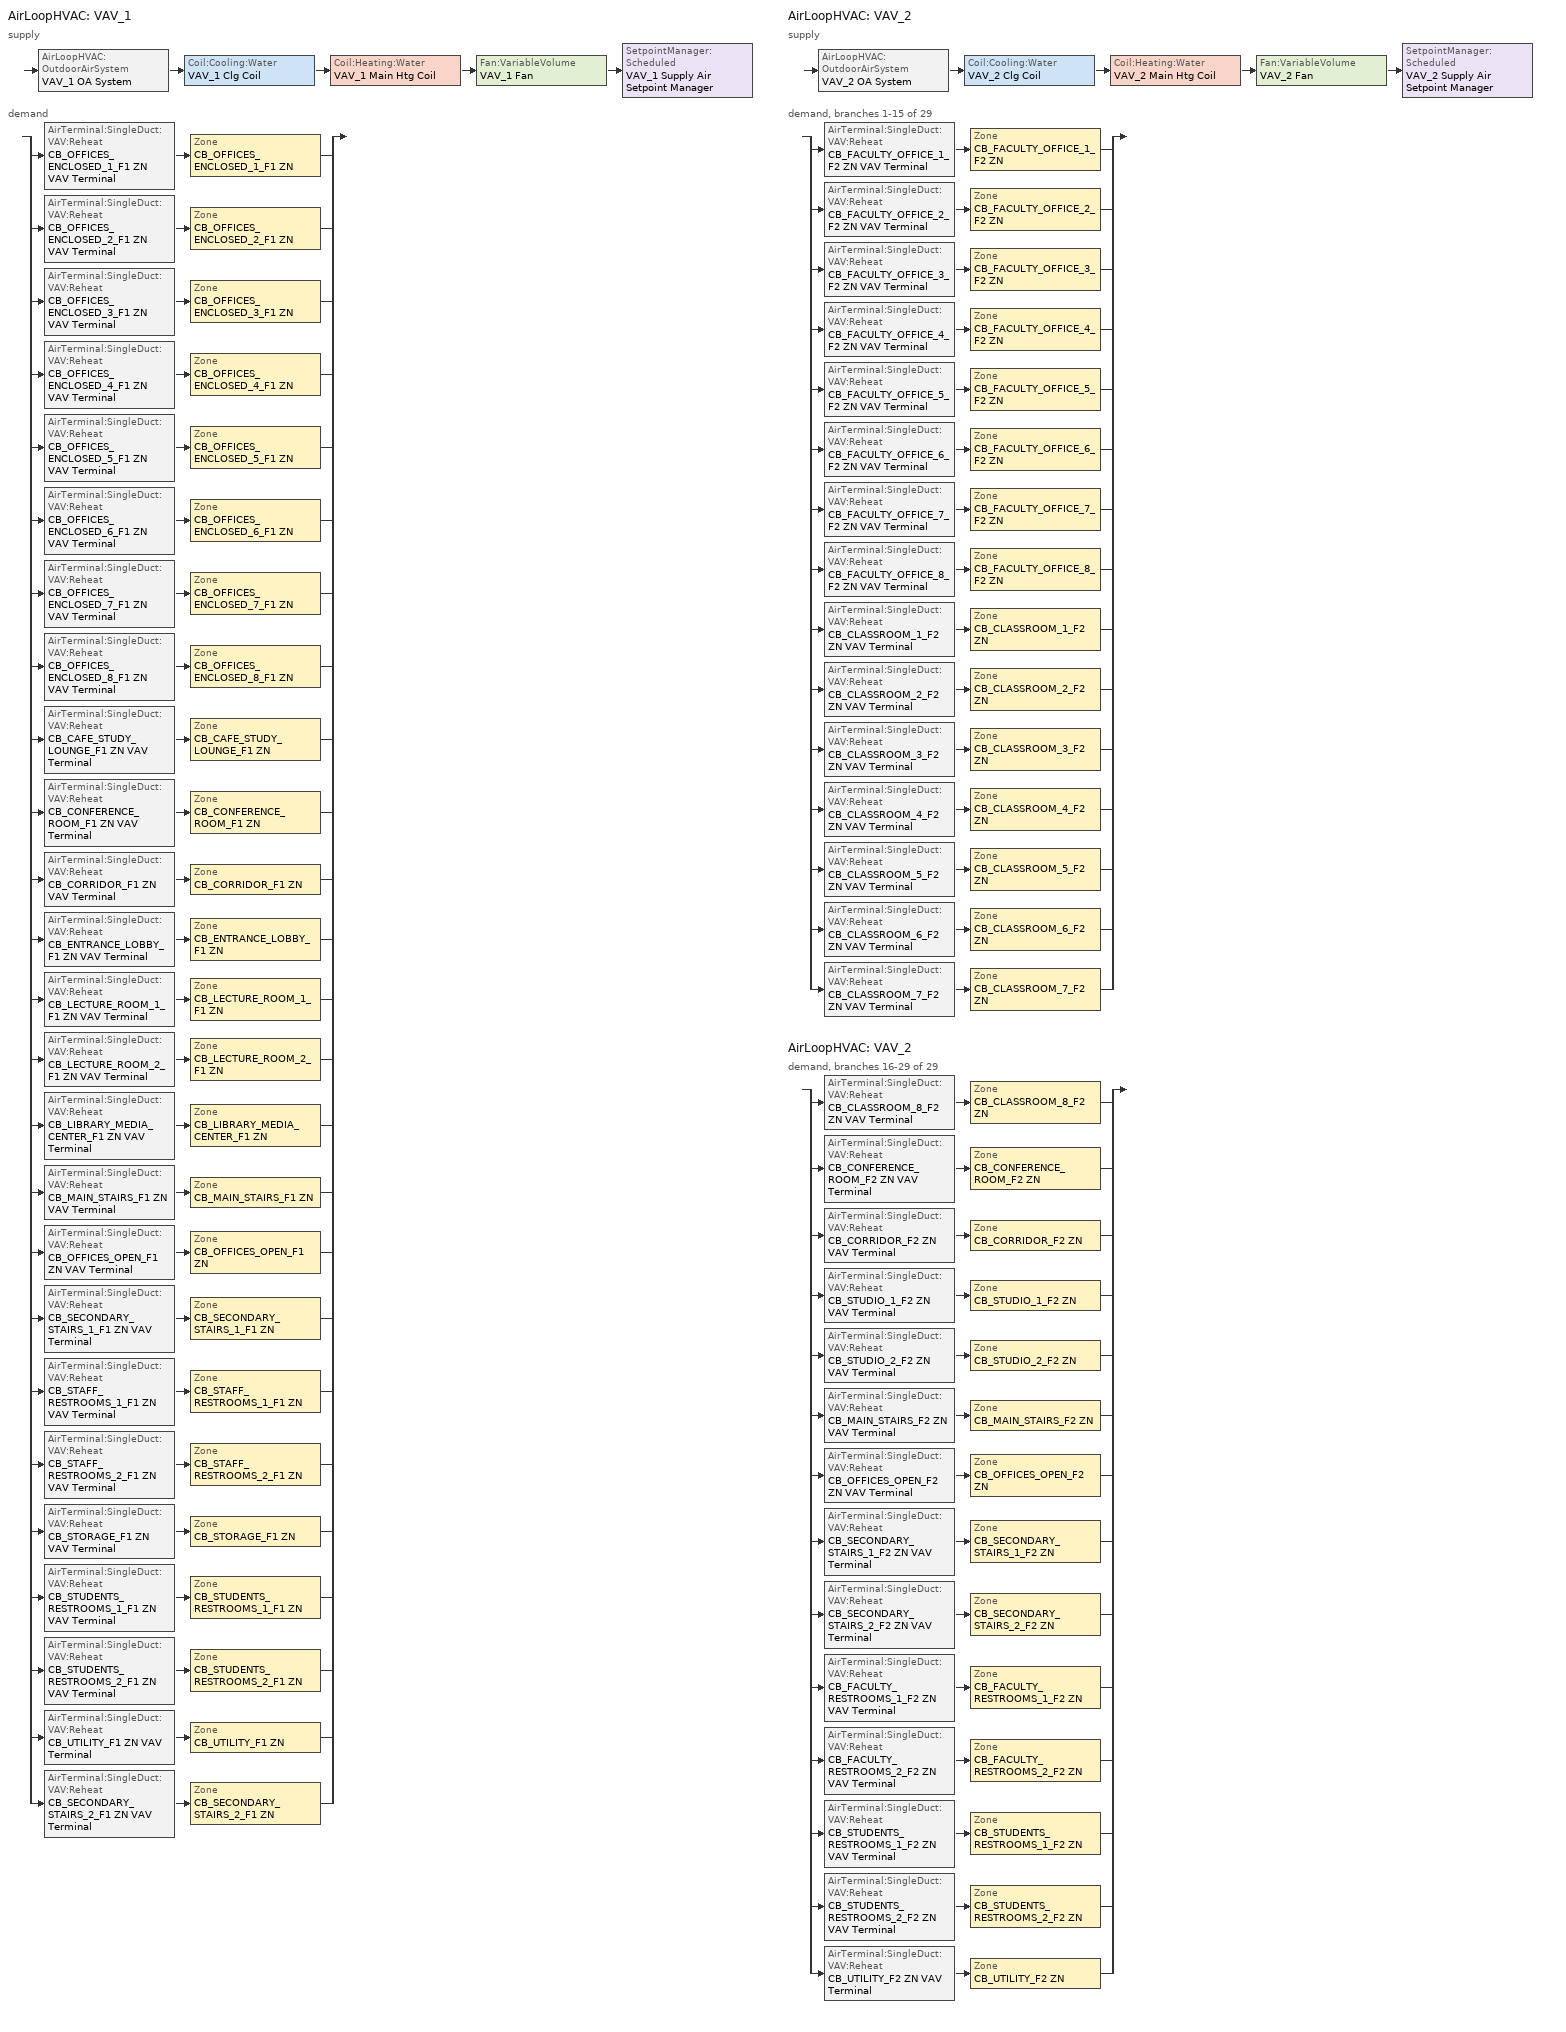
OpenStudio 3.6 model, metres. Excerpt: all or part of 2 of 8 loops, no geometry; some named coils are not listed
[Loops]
AirLoopHVAC 'VAV_1'
 supply: AirLoopHVAC:OutdoorAirSystem 'VAV_1 OA System' > Coil:Cooling:Water 'VAV_1 Clg Coil' > Coil:Heating:Water 'VAV_1 Main Htg Coil' > Fan:VariableVolume 'VAV_1 Fan' > SetpointManager:Scheduled 'VAV_1 Supply Air Setpoint Manager'
 demand: split
  | AirTerminal:SingleDuct:VAV:Reheat 'CB_OFFICES_ENCLOSED_1_F1 ZN VAV Terminal' > Zone 'CB_OFFICES_ENCLOSED_1_F1 ZN'
  | AirTerminal:SingleDuct:VAV:Reheat 'CB_OFFICES_ENCLOSED_2_F1 ZN VAV Terminal' > Zone 'CB_OFFICES_ENCLOSED_2_F1 ZN'
  | AirTerminal:SingleDuct:VAV:Reheat 'CB_OFFICES_ENCLOSED_3_F1 ZN VAV Terminal' > Zone 'CB_OFFICES_ENCLOSED_3_F1 ZN'
  | AirTerminal:SingleDuct:VAV:Reheat 'CB_OFFICES_ENCLOSED_4_F1 ZN VAV Terminal' > Zone 'CB_OFFICES_ENCLOSED_4_F1 ZN'
  | AirTerminal:SingleDuct:VAV:Reheat 'CB_OFFICES_ENCLOSED_5_F1 ZN VAV Terminal' > Zone 'CB_OFFICES_ENCLOSED_5_F1 ZN'
  | AirTerminal:SingleDuct:VAV:Reheat 'CB_OFFICES_ENCLOSED_6_F1 ZN VAV Terminal' > Zone 'CB_OFFICES_ENCLOSED_6_F1 ZN'
  | AirTerminal:SingleDuct:VAV:Reheat 'CB_OFFICES_ENCLOSED_7_F1 ZN VAV Terminal' > Zone 'CB_OFFICES_ENCLOSED_7_F1 ZN'
  | AirTerminal:SingleDuct:VAV:Reheat 'CB_OFFICES_ENCLOSED_8_F1 ZN VAV Terminal' > Zone 'CB_OFFICES_ENCLOSED_8_F1 ZN'
  | AirTerminal:SingleDuct:VAV:Reheat 'CB_CAFE_STUDY_LOUNGE_F1 ZN VAV Terminal' > Zone 'CB_CAFE_STUDY_LOUNGE_F1 ZN'
  | AirTerminal:SingleDuct:VAV:Reheat 'CB_CONFERENCE_ROOM_F1 ZN VAV Terminal' > Zone 'CB_CONFERENCE_ROOM_F1 ZN'
  | AirTerminal:SingleDuct:VAV:Reheat 'CB_CORRIDOR_F1 ZN VAV Terminal' > Zone 'CB_CORRIDOR_F1 ZN'
  | AirTerminal:SingleDuct:VAV:Reheat 'CB_ENTRANCE_LOBBY_F1 ZN VAV Terminal' > Zone 'CB_ENTRANCE_LOBBY_F1 ZN'
  | AirTerminal:SingleDuct:VAV:Reheat 'CB_LECTURE_ROOM_1_F1 ZN VAV Terminal' > Zone 'CB_LECTURE_ROOM_1_F1 ZN'
  | AirTerminal:SingleDuct:VAV:Reheat 'CB_LECTURE_ROOM_2_F1 ZN VAV Terminal' > Zone 'CB_LECTURE_ROOM_2_F1 ZN'
  | AirTerminal:SingleDuct:VAV:Reheat 'CB_LIBRARY_MEDIA_CENTER_F1 ZN VAV Terminal' > Zone 'CB_LIBRARY_MEDIA_CENTER_F1 ZN'
  | AirTerminal:SingleDuct:VAV:Reheat 'CB_MAIN_STAIRS_F1 ZN VAV Terminal' > Zone 'CB_MAIN_STAIRS_F1 ZN'
  | AirTerminal:SingleDuct:VAV:Reheat 'CB_OFFICES_OPEN_F1 ZN VAV Terminal' > Zone 'CB_OFFICES_OPEN_F1 ZN'
  | AirTerminal:SingleDuct:VAV:Reheat 'CB_SECONDARY_STAIRS_1_F1 ZN VAV Terminal' > Zone 'CB_SECONDARY_STAIRS_1_F1 ZN'
  | AirTerminal:SingleDuct:VAV:Reheat 'CB_STAFF_RESTROOMS_1_F1 ZN VAV Terminal' > Zone 'CB_STAFF_RESTROOMS_1_F1 ZN'
  | AirTerminal:SingleDuct:VAV:Reheat 'CB_STAFF_RESTROOMS_2_F1 ZN VAV Terminal' > Zone 'CB_STAFF_RESTROOMS_2_F1 ZN'
  | AirTerminal:SingleDuct:VAV:Reheat 'CB_STORAGE_F1 ZN VAV Terminal' > Zone 'CB_STORAGE_F1 ZN'
  | AirTerminal:SingleDuct:VAV:Reheat 'CB_STUDENTS_RESTROOMS_1_F1 ZN VAV Terminal' > Zone 'CB_STUDENTS_RESTROOMS_1_F1 ZN'
  | AirTerminal:SingleDuct:VAV:Reheat 'CB_STUDENTS_RESTROOMS_2_F1 ZN VAV Terminal' > Zone 'CB_STUDENTS_RESTROOMS_2_F1 ZN'
  | AirTerminal:SingleDuct:VAV:Reheat 'CB_UTILITY_F1 ZN VAV Terminal' > Zone 'CB_UTILITY_F1 ZN'
  | AirTerminal:SingleDuct:VAV:Reheat 'CB_SECONDARY_STAIRS_2_F1 ZN VAV Terminal' > Zone 'CB_SECONDARY_STAIRS_2_F1 ZN'
AirLoopHVAC 'VAV_2'
 supply: AirLoopHVAC:OutdoorAirSystem 'VAV_2 OA System' > Coil:Cooling:Water 'VAV_2 Clg Coil' > Coil:Heating:Water 'VAV_2 Main Htg Coil' > Fan:VariableVolume 'VAV_2 Fan' > SetpointManager:Scheduled 'VAV_2 Supply Air Setpoint Manager'
 demand, branches 1-15 of 29: split
  | AirTerminal:SingleDuct:VAV:Reheat 'CB_FACULTY_OFFICE_1_F2 ZN VAV Terminal' > Zone 'CB_FACULTY_OFFICE_1_F2 ZN'
  | AirTerminal:SingleDuct:VAV:Reheat 'CB_FACULTY_OFFICE_2_F2 ZN VAV Terminal' > Zone 'CB_FACULTY_OFFICE_2_F2 ZN'
  | AirTerminal:SingleDuct:VAV:Reheat 'CB_FACULTY_OFFICE_3_F2 ZN VAV Terminal' > Zone 'CB_FACULTY_OFFICE_3_F2 ZN'
  | AirTerminal:SingleDuct:VAV:Reheat 'CB_FACULTY_OFFICE_4_F2 ZN VAV Terminal' > Zone 'CB_FACULTY_OFFICE_4_F2 ZN'
  | AirTerminal:SingleDuct:VAV:Reheat 'CB_FACULTY_OFFICE_5_F2 ZN VAV Terminal' > Zone 'CB_FACULTY_OFFICE_5_F2 ZN'
  | AirTerminal:SingleDuct:VAV:Reheat 'CB_FACULTY_OFFICE_6_F2 ZN VAV Terminal' > Zone 'CB_FACULTY_OFFICE_6_F2 ZN'
  | AirTerminal:SingleDuct:VAV:Reheat 'CB_FACULTY_OFFICE_7_F2 ZN VAV Terminal' > Zone 'CB_FACULTY_OFFICE_7_F2 ZN'
  | AirTerminal:SingleDuct:VAV:Reheat 'CB_FACULTY_OFFICE_8_F2 ZN VAV Terminal' > Zone 'CB_FACULTY_OFFICE_8_F2 ZN'
  | AirTerminal:SingleDuct:VAV:Reheat 'CB_CLASSROOM_1_F2 ZN VAV Terminal' > Zone 'CB_CLASSROOM_1_F2 ZN'
  | AirTerminal:SingleDuct:VAV:Reheat 'CB_CLASSROOM_2_F2 ZN VAV Terminal' > Zone 'CB_CLASSROOM_2_F2 ZN'
  | AirTerminal:SingleDuct:VAV:Reheat 'CB_CLASSROOM_3_F2 ZN VAV Terminal' > Zone 'CB_CLASSROOM_3_F2 ZN'
  | AirTerminal:SingleDuct:VAV:Reheat 'CB_CLASSROOM_4_F2 ZN VAV Terminal' > Zone 'CB_CLASSROOM_4_F2 ZN'
  | AirTerminal:SingleDuct:VAV:Reheat 'CB_CLASSROOM_5_F2 ZN VAV Terminal' > Zone 'CB_CLASSROOM_5_F2 ZN'
  | AirTerminal:SingleDuct:VAV:Reheat 'CB_CLASSROOM_6_F2 ZN VAV Terminal' > Zone 'CB_CLASSROOM_6_F2 ZN'
  | AirTerminal:SingleDuct:VAV:Reheat 'CB_CLASSROOM_7_F2 ZN VAV Terminal' > Zone 'CB_CLASSROOM_7_F2 ZN'
AirLoopHVAC 'VAV_2'
 demand, branches 16-29 of 29: split
  | AirTerminal:SingleDuct:VAV:Reheat 'CB_CLASSROOM_8_F2 ZN VAV Terminal' > Zone 'CB_CLASSROOM_8_F2 ZN'
  | AirTerminal:SingleDuct:VAV:Reheat 'CB_CONFERENCE_ROOM_F2 ZN VAV Terminal' > Zone 'CB_CONFERENCE_ROOM_F2 ZN'
  | AirTerminal:SingleDuct:VAV:Reheat 'CB_CORRIDOR_F2 ZN VAV Terminal' > Zone 'CB_CORRIDOR_F2 ZN'
  | AirTerminal:SingleDuct:VAV:Reheat 'CB_STUDIO_1_F2 ZN VAV Terminal' > Zone 'CB_STUDIO_1_F2 ZN'
  | AirTerminal:SingleDuct:VAV:Reheat 'CB_STUDIO_2_F2 ZN VAV Terminal' > Zone 'CB_STUDIO_2_F2 ZN'
  | AirTerminal:SingleDuct:VAV:Reheat 'CB_MAIN_STAIRS_F2 ZN VAV Terminal' > Zone 'CB_MAIN_STAIRS_F2 ZN'
  | AirTerminal:SingleDuct:VAV:Reheat 'CB_OFFICES_OPEN_F2 ZN VAV Terminal' > Zone 'CB_OFFICES_OPEN_F2 ZN'
  | AirTerminal:SingleDuct:VAV:Reheat 'CB_SECONDARY_STAIRS_1_F2 ZN VAV Terminal' > Zone 'CB_SECONDARY_STAIRS_1_F2 ZN'
  | AirTerminal:SingleDuct:VAV:Reheat 'CB_SECONDARY_STAIRS_2_F2 ZN VAV Terminal' > Zone 'CB_SECONDARY_STAIRS_2_F2 ZN'
  | AirTerminal:SingleDuct:VAV:Reheat 'CB_FACULTY_RESTROOMS_1_F2 ZN VAV Terminal' > Zone 'CB_FACULTY_RESTROOMS_1_F2 ZN'
  | AirTerminal:SingleDuct:VAV:Reheat 'CB_FACULTY_RESTROOMS_2_F2 ZN VAV Terminal' > Zone 'CB_FACULTY_RESTROOMS_2_F2 ZN'
  | AirTerminal:SingleDuct:VAV:Reheat 'CB_STUDENTS_RESTROOMS_1_F2 ZN VAV Terminal' > Zone 'CB_STUDENTS_RESTROOMS_1_F2 ZN'
  | AirTerminal:SingleDuct:VAV:Reheat 'CB_STUDENTS_RESTROOMS_2_F2 ZN VAV Terminal' > Zone 'CB_STUDENTS_RESTROOMS_2_F2 ZN'
  | AirTerminal:SingleDuct:VAV:Reheat 'CB_UTILITY_F2 ZN VAV Terminal' > Zone 'CB_UTILITY_F2 ZN'
[Sizing:Zone] Zone Cooling Design Supply Air Temperature Input Method=SupplyAirTemperature; Zone Cooling Design Supply Air Temperature {C}=12.7778; Zone Cooling Design Supply Air Temperature Difference {deltaC}=11.11; Zone Heating Design Supply Air Temperature Input Method=SupplyAirTemperature; Zone Heating Design Supply Air Temperature {C}=40; Zone Heating Design Supply Air Temperature Difference {deltaC}=11.11; Zone Cooling Design Supply Air Humidity Ratio {kg-H2O/kg-air}=0.0085; Zone Heating Design Supply Air Humidity Ratio {kg-H2O/kg-air}=0.008; Cooling Design Air Flow Method=DesignDayWithLimit; Heating Design Air Flow Method=DesignDay; Account for Dedicated Outdoor Air System=No; Dedicated Outdoor Air System Control Strategy=NeutralSupplyAir; Dedicated Outdoor Air Low Setpoint Temperature for Design {C}=autosize; Dedicated Outdoor Air High Setpoint Temperature for Design {C}=autosize; Zone Load Sizing Method=Sensible Load Only No Latent Load; Zone Latent Cooling Design Supply Air Humidity Ratio Input Method=HumidityRatioDifference; Zone Cooling Design Supply Air Humidity Ratio Difference {kgWater/kgDryAir}=0.005; Zone Latent Heating Design Supply Air Humidity Ratio Input Method=HumidityRatioDifference; Zone Humidification Design Supply Air Humidity Ratio Difference {kgWater/kgDryAir}=0.005; Design Minimum Zone Ventilation Efficiency=0.6
CB_CAFE_STUDY_LOUNGE_F1 ZN; CB_CLASSROOM_1_F2 ZN; CB_CLASSROOM_2_F2 ZN; CB_CLASSROOM_3_F2 ZN; CB_CLASSROOM_4_F2 ZN; CB_CLASSROOM_5_F2 ZN; CB_CLASSROOM_6_F2 ZN; CB_CLASSROOM_7_F2 ZN; CB_CLASSROOM_8_F2 ZN; CB_CONFERENCE_ROOM_F1 ZN; CB_CONFERENCE_ROOM_F2 ZN; CB_CORRIDOR_F1 ZN; CB_CORRIDOR_F2 ZN; CB_ENTRANCE_LOBBY_F1 ZN; CB_FACULTY_OFFICE_1_F2 ZN; CB_FACULTY_OFFICE_2_F2 ZN; CB_FACULTY_OFFICE_3_F2 ZN; CB_FACULTY_OFFICE_4_F2 ZN; CB_FACULTY_OFFICE_5_F2 ZN; CB_FACULTY_OFFICE_6_F2 ZN; CB_FACULTY_OFFICE_7_F2 ZN; CB_FACULTY_OFFICE_8_F2 ZN; CB_FACULTY_RESTROOMS_1_F2 ZN; CB_FACULTY_RESTROOMS_2_F2 ZN; CB_LECTURE_ROOM_1_F1 ZN; CB_LECTURE_ROOM_2_F1 ZN; CB_LIBRARY_MEDIA_CENTER_F1 ZN; CB_MAIN_STAIRS_F1 ZN; CB_MAIN_STAIRS_F2 ZN; CB_OFFICES_ENCLOSED_1_F1 ZN; CB_OFFICES_ENCLOSED_2_F1 ZN; CB_OFFICES_ENCLOSED_3_F1 ZN; CB_OFFICES_ENCLOSED_4_F1 ZN; CB_OFFICES_ENCLOSED_5_F1 ZN; CB_OFFICES_ENCLOSED_6_F1 ZN; CB_OFFICES_ENCLOSED_7_F1 ZN; CB_OFFICES_ENCLOSED_8_F1 ZN; CB_OFFICES_OPEN_F1 ZN; CB_OFFICES_OPEN_F2 ZN; CB_SECONDARY_STAIRS_1_F1 ZN; CB_SECONDARY_STAIRS_1_F2 ZN; CB_SECONDARY_STAIRS_2_F1 ZN; CB_SECONDARY_STAIRS_2_F2 ZN; CB_STAFF_RESTROOMS_1_F1 ZN; CB_STAFF_RESTROOMS_2_F1 ZN; CB_STUDENTS_RESTROOMS_1_F1 ZN; CB_STUDENTS_RESTROOMS_1_F2 ZN; CB_STUDENTS_RESTROOMS_2_F1 ZN; CB_STUDENTS_RESTROOMS_2_F2 ZN; CB_STUDIO_1_F2 ZN; CB_STUDIO_2_F2 ZN; CB_UTILITY_F1 ZN; CB_UTILITY_F2 ZN
[Zone equipment]
CB_CAFE_STUDY_LOUNGE_F1 ZN: CB_CAFE_STUDY_LOUNGE_F1 ZN VAV Terminal
CB_CLASSROOM_1_F2 ZN: CB_CLASSROOM_1_F2 ZN VAV Terminal
CB_CLASSROOM_2_F2 ZN: CB_CLASSROOM_2_F2 ZN VAV Terminal
CB_CLASSROOM_3_F2 ZN: CB_CLASSROOM_3_F2 ZN VAV Terminal
CB_CLASSROOM_4_F2 ZN: CB_CLASSROOM_4_F2 ZN VAV Terminal
CB_CLASSROOM_5_F2 ZN: CB_CLASSROOM_5_F2 ZN VAV Terminal
CB_CLASSROOM_6_F2 ZN: CB_CLASSROOM_6_F2 ZN VAV Terminal
CB_CLASSROOM_7_F2 ZN: CB_CLASSROOM_7_F2 ZN VAV Terminal
CB_CLASSROOM_8_F2 ZN: CB_CLASSROOM_8_F2 ZN VAV Terminal
CB_CONFERENCE_ROOM_F1 ZN: CB_CONFERENCE_ROOM_F1 ZN VAV Terminal
CB_CONFERENCE_ROOM_F2 ZN: CB_CONFERENCE_ROOM_F2 ZN VAV Terminal
CB_CORRIDOR_F1 ZN: CB_CORRIDOR_F1 ZN VAV Terminal
CB_CORRIDOR_F2 ZN: CB_CORRIDOR_F2 ZN VAV Terminal
CB_ENTRANCE_LOBBY_F1 ZN: CB_ENTRANCE_LOBBY_F1 ZN VAV Terminal
CB_FACULTY_OFFICE_1_F2 ZN: CB_FACULTY_OFFICE_1_F2 ZN VAV Terminal
CB_FACULTY_OFFICE_2_F2 ZN: CB_FACULTY_OFFICE_2_F2 ZN VAV Terminal
CB_FACULTY_OFFICE_3_F2 ZN: CB_FACULTY_OFFICE_3_F2 ZN VAV Terminal
CB_FACULTY_OFFICE_4_F2 ZN: CB_FACULTY_OFFICE_4_F2 ZN VAV Terminal
CB_FACULTY_OFFICE_5_F2 ZN: CB_FACULTY_OFFICE_5_F2 ZN VAV Terminal
CB_FACULTY_OFFICE_6_F2 ZN: CB_FACULTY_OFFICE_6_F2 ZN VAV Terminal
CB_FACULTY_OFFICE_7_F2 ZN: CB_FACULTY_OFFICE_7_F2 ZN VAV Terminal
CB_FACULTY_OFFICE_8_F2 ZN: CB_FACULTY_OFFICE_8_F2 ZN VAV Terminal
CB_FACULTY_RESTROOMS_1_F2 ZN: CB_FACULTY_RESTROOMS_1_F2 ZN VAV Terminal
CB_FACULTY_RESTROOMS_2_F2 ZN: CB_FACULTY_RESTROOMS_2_F2 ZN VAV Terminal
CB_LECTURE_ROOM_1_F1 ZN: CB_LECTURE_ROOM_1_F1 ZN VAV Terminal
CB_LECTURE_ROOM_2_F1 ZN: CB_LECTURE_ROOM_2_F1 ZN VAV Terminal
CB_LIBRARY_MEDIA_CENTER_F1 ZN: CB_LIBRARY_MEDIA_CENTER_F1 ZN VAV Terminal
CB_MAIN_STAIRS_F1 ZN: CB_MAIN_STAIRS_F1 ZN VAV Terminal
CB_MAIN_STAIRS_F2 ZN: CB_MAIN_STAIRS_F2 ZN VAV Terminal
CB_OFFICES_ENCLOSED_1_F1 ZN: CB_OFFICES_ENCLOSED_1_F1 ZN VAV Terminal
CB_OFFICES_ENCLOSED_2_F1 ZN: CB_OFFICES_ENCLOSED_2_F1 ZN VAV Terminal
CB_OFFICES_ENCLOSED_3_F1 ZN: CB_OFFICES_ENCLOSED_3_F1 ZN VAV Terminal
CB_OFFICES_ENCLOSED_4_F1 ZN: CB_OFFICES_ENCLOSED_4_F1 ZN VAV Terminal
CB_OFFICES_ENCLOSED_5_F1 ZN: CB_OFFICES_ENCLOSED_5_F1 ZN VAV Terminal
CB_OFFICES_ENCLOSED_6_F1 ZN: CB_OFFICES_ENCLOSED_6_F1 ZN VAV Terminal
CB_OFFICES_ENCLOSED_7_F1 ZN: CB_OFFICES_ENCLOSED_7_F1 ZN VAV Terminal
CB_OFFICES_ENCLOSED_8_F1 ZN: CB_OFFICES_ENCLOSED_8_F1 ZN VAV Terminal
CB_OFFICES_OPEN_F1 ZN: CB_OFFICES_OPEN_F1 ZN VAV Terminal
CB_OFFICES_OPEN_F2 ZN: CB_OFFICES_OPEN_F2 ZN VAV Terminal
CB_SECONDARY_STAIRS_1_F1 ZN: CB_SECONDARY_STAIRS_1_F1 ZN VAV Terminal
CB_SECONDARY_STAIRS_1_F2 ZN: CB_SECONDARY_STAIRS_1_F2 ZN VAV Terminal
CB_SECONDARY_STAIRS_2_F1 ZN: CB_SECONDARY_STAIRS_2_F1 ZN VAV Terminal
CB_SECONDARY_STAIRS_2_F2 ZN: CB_SECONDARY_STAIRS_2_F2 ZN VAV Terminal
CB_STAFF_RESTROOMS_1_F1 ZN: CB_STAFF_RESTROOMS_1_F1 ZN VAV Terminal
CB_STAFF_RESTROOMS_2_F1 ZN: CB_STAFF_RESTROOMS_2_F1 ZN VAV Terminal
CB_STORAGE_F1 ZN: CB_STORAGE_F1 ZN VAV Terminal
CB_STUDENTS_RESTROOMS_1_F1 ZN: CB_STUDENTS_RESTROOMS_1_F1 ZN VAV Terminal
CB_STUDENTS_RESTROOMS_1_F2 ZN: CB_STUDENTS_RESTROOMS_1_F2 ZN VAV Terminal
CB_STUDENTS_RESTROOMS_2_F1 ZN: CB_STUDENTS_RESTROOMS_2_F1 ZN VAV Terminal
CB_STUDENTS_RESTROOMS_2_F2 ZN: CB_STUDENTS_RESTROOMS_2_F2 ZN VAV Terminal
CB_STUDIO_1_F2 ZN: CB_STUDIO_1_F2 ZN VAV Terminal
CB_STUDIO_2_F2 ZN: CB_STUDIO_2_F2 ZN VAV Terminal
CB_UTILITY_F1 ZN: CB_UTILITY_F1 ZN VAV Terminal
CB_UTILITY_F2 ZN: CB_UTILITY_F2 ZN VAV Terminal
[SetpointManager:Scheduled] Control Variable=Temperature; Schedule=Supply Air Temp - 55.0F
Name | Setpoint Node or NodeList
VAV_1 Supply Air Setpoint Manager | VAV_1 Supply Outlet Node
VAV_2 Supply Air Setpoint Manager | VAV_2 Supply Outlet Node
[AirLoopHVAC] Availability Schedule=College HVACOperationSchd; Design Supply Air Flow Rate {m3/s}=autosize; Design Return Air Flow Fraction of Supply Air Flow=1
VAV_1; VAV_2
[Sizing:System] Type of Load to Size On=Sensible; Central Heating Maximum System Air Flow Ratio=0.3; Preheat Design Temperature {C}=7.22222; Preheat Design Humidity Ratio {kg-H2O/kg-Air}=0.008; Precool Design Temperature {C}=12.7778; Precool Design Humidity Ratio {kg-H2O/kg-Air}=0.008; Central Cooling Design Supply Air Temperature {C}=12.7778; Central Heating Design Supply Air Temperature {C}=12.7778; Sizing Option=Coincident; 100% Outdoor Air in Cooling=No; 100% Outdoor Air in Heating=No; Central Cooling Design Supply Air Humidity Ratio {kg-H2O/kg-Air}=0.0085; Central Heating Design Supply Air Humidity Ratio {kg-H2O/kg-Air}=0.008; Cooling Design Air Flow Method=DesignDay; Heating Design Air Flow Method=DesignDay; System Outdoor Air Method=ZoneSum; Zone Maximum Outdoor Air Fraction=1; Cooling Supply Air Flow Rate Per Floor Area {m3/s-m2}=0.00996765; Cooling Fraction of Autosized Cooling Supply Air Flow Rate=1; Cooling Supply Air Flow Rate Per Unit Cooling Capacity {m3/s-W}=3.94755e-05; Heating Supply Air Flow Rate Per Floor Area {m3/s-m2}=0.00996765; Heating Fraction of Autosized Heating Supply Air Flow Rate=1; Heating Fraction of Autosized Cooling Supply Air Flow Rate=1; Heating Supply Air Flow Rate Per Unit Heating Capacity {m3/s-W}=3.15882e-05; Cooling Design Capacity Method=CoolingDesignCapacity; Cooling Design Capacity {W}=autosize; Cooling Design Capacity Per Floor Area {W/m2}=234.7; Fraction of Autosized Cooling Design Capacity=1; Heating Design Capacity Method=HeatingDesignCapacity; Heating Design Capacity {W}=autosize; Heating Design Capacity Per Floor Area {W/m2}=157; Fraction of Autosized Heating Design Capacity=1; Central Cooling Capacity Control Method=OnOff; Occupant Diversity=autosize
Name | Design Outdoor Air Flow Rate {m3/s}
VAV_1 | 0.273641
VAV_2 | 0.144375
[Fan:VariableVolume] Availability Schedule=Always On Discrete; Pressure Rise {Pa}=1389.92; Maximum Flow Rate {m3/s}=Autosize; Fan Power Minimum Flow Rate Input Method=Fraction; Fan Power Minimum Flow Fraction=0.25; Fan Power Minimum Air Flow Rate {m3/s}=0; Motor In Airstream Fraction=1; Fan Power Coefficient 1=0.04076; Fan Power Coefficient 2=0.0881; Fan Power Coefficient 3=-0.0729; Fan Power Coefficient 4=0.9437; Fan Power Coefficient 5=0
Name | Fan Total Efficiency | Motor Efficiency
VAV_1 Fan | 0.6045 | 0.93
VAV_2 Fan | 0.6006 | 0.924
[Controller:OutdoorAir] Minimum Outdoor Air Flow Rate {m3/s}=0; Maximum Outdoor Air Flow Rate {m3/s}=Autosize; Economizer Control Type=DifferentialEnthalpy; Economizer Control Action Type=ModulateFlow; Lockout Type=LockoutWithHeating; Minimum Limit Type=FixedMinimum; Minimum Outdoor Air Schedule=College MinOA_MotorizedDamper_Sched; High Humidity Control=No; Heat Recovery Bypass Control Type=BypassWhenWithinEconomizerLimits
Name | Maximum Fraction of Outdoor Air Schedule | Controller Mechanical Ventilation
VAV_1 OA Controller | VAV_1_MAX_OA_FRAC | VAV_1 Vent Controller
VAV_2 OA Controller | VAV_2_MAX_OA_FRAC | VAV_2 Vent Controller
[Controller:MechanicalVentilation] Availability Schedule=Always On Discrete; System Outdoor Air Method=Standard62.1VentilationRateProcedureWithLimit
VAV_1 Vent Controller; VAV_2 Vent Controller
[AirLoopHVAC:OutdoorAirSystem]
Name | Controller
VAV_1 OA System | VAV_1 OA Controller
VAV_2 OA System | VAV_2 OA Controller
[AirTerminal:SingleDuct:VAV:Reheat] Availability Schedule=Always On Discrete; Maximum Air Flow Rate {m3/s}=AutoSize; Fixed Minimum Air Flow Rate {m3/s}=0; Maximum Hot Water or Steam Flow Rate {m3/s}=AutoSize; Minimum Hot Water or Steam Flow Rate {m3/s}=0; Convergence Tolerance=0.001; Damper Heating Action=ReverseWithLimits; Maximum Flow per Zone Floor Area During Reheat {m3/s-m2}=AutoSize; Maximum Flow Fraction During Reheat=0.5; Maximum Reheat Air Temperature {C}=40; Control For Outdoor Air=No
Name | Zone Minimum Air Flow Input Method | Constant Minimum Air Flow Fraction | Minimum Air Flow Fraction Schedule | Reheat Coil
CB_OFFICES_ENCLOSED_1_F1 ZN VAV Terminal | Scheduled | 0 | CB_OFFICES_ENCLOSED_1_F1 ZN VAV Terminal - MDP - adjusted | CB_OFFICES_ENCLOSED_1_F1 ZN Reheat Coil
CB_OFFICES_ENCLOSED_2_F1 ZN VAV Terminal | Scheduled | 0 | CB_OFFICES_ENCLOSED_2_F1 ZN VAV Terminal - MDP - adjusted | CB_OFFICES_ENCLOSED_2_F1 ZN Reheat Coil
CB_OFFICES_ENCLOSED_3_F1 ZN VAV Terminal | Scheduled | 0 | CB_OFFICES_ENCLOSED_3_F1 ZN VAV Terminal - MDP - adjusted | CB_OFFICES_ENCLOSED_3_F1 ZN Reheat Coil
CB_OFFICES_ENCLOSED_4_F1 ZN VAV Terminal | Scheduled | 0 | CB_OFFICES_ENCLOSED_4_F1 ZN VAV Terminal - MDP - adjusted | CB_OFFICES_ENCLOSED_4_F1 ZN Reheat Coil
CB_OFFICES_ENCLOSED_5_F1 ZN VAV Terminal | Scheduled | 0 | CB_OFFICES_ENCLOSED_5_F1 ZN VAV Terminal - MDP - adjusted | CB_OFFICES_ENCLOSED_5_F1 ZN Reheat Coil
CB_OFFICES_ENCLOSED_6_F1 ZN VAV Terminal | Scheduled | 0 | CB_OFFICES_ENCLOSED_6_F1 ZN VAV Terminal - MDP - adjusted | CB_OFFICES_ENCLOSED_6_F1 ZN Reheat Coil
CB_OFFICES_ENCLOSED_7_F1 ZN VAV Terminal | Scheduled | 0 | CB_OFFICES_ENCLOSED_7_F1 ZN VAV Terminal - MDP - adjusted | CB_OFFICES_ENCLOSED_7_F1 ZN Reheat Coil
CB_OFFICES_ENCLOSED_8_F1 ZN VAV Terminal | Scheduled | 0 | CB_OFFICES_ENCLOSED_8_F1 ZN VAV Terminal - MDP - adjusted | CB_OFFICES_ENCLOSED_8_F1 ZN Reheat Coil
CB_CAFE_STUDY_LOUNGE_F1 ZN VAV Terminal | Constant | 0.01 |  | CB_CAFE_STUDY_LOUNGE_F1 ZN Reheat Coil
CB_CONFERENCE_ROOM_F1 ZN VAV Terminal | Scheduled | 0 | CB_CONFERENCE_ROOM_F1 ZN VAV Terminal - MDP - adjusted | CB_CONFERENCE_ROOM_F1 ZN Reheat Coil
CB_CORRIDOR_F1 ZN VAV Terminal | Constant | 0.051 |  | CB_CORRIDOR_F1 ZN Reheat Coil
CB_ENTRANCE_LOBBY_F1 ZN VAV Terminal | Constant | 0.01 |  | CB_ENTRANCE_LOBBY_F1 ZN Reheat Coil
CB_LECTURE_ROOM_1_F1 ZN VAV Terminal | Constant | 0.01 |  | CB_LECTURE_ROOM_1_F1 ZN Reheat Coil
CB_LECTURE_ROOM_2_F1 ZN VAV Terminal | Constant | 0.01 |  | CB_LECTURE_ROOM_2_F1 ZN Reheat Coil
CB_LIBRARY_MEDIA_CENTER_F1 ZN VAV Terminal | Constant | 0.137 |  | CB_LIBRARY_MEDIA_CENTER_F1 ZN Reheat Coil
CB_MAIN_STAIRS_F1 ZN VAV Terminal | Constant | 0.071 |  | CB_MAIN_STAIRS_F1 ZN Reheat Coil
CB_OFFICES_OPEN_F1 ZN VAV Terminal | Scheduled | 0 | CB_OFFICES_OPEN_F1 ZN VAV Terminal - MDP - adjusted | CB_OFFICES_OPEN_F1 ZN Reheat Coil
CB_SECONDARY_STAIRS_1_F1 ZN VAV Terminal | Constant | 0.035 |  | CB_SECONDARY_STAIRS_1_F1 ZN Reheat Coil
CB_STAFF_RESTROOMS_1_F1 ZN VAV Terminal | Constant | 0.01 |  | CB_STAFF_RESTROOMS_1_F1 ZN Reheat Coil
CB_STAFF_RESTROOMS_2_F1 ZN VAV Terminal | Constant | 0.01 |  | CB_STAFF_RESTROOMS_2_F1 ZN Reheat Coil
CB_STORAGE_F1 ZN VAV Terminal | Constant | 0.01 |  | CB_STORAGE_F1 ZN Reheat Coil
CB_STUDENTS_RESTROOMS_1_F1 ZN VAV Terminal | Constant | 0.01 |  | CB_STUDENTS_RESTROOMS_1_F1 ZN Reheat Coil
CB_STUDENTS_RESTROOMS_2_F1 ZN VAV Terminal | Constant | 0.01 |  | CB_STUDENTS_RESTROOMS_2_F1 ZN Reheat Coil
CB_UTILITY_F1 ZN VAV Terminal | Constant | 0.012 |  | CB_UTILITY_F1 ZN Reheat Coil
CB_SECONDARY_STAIRS_2_F1 ZN VAV Terminal | Constant | 0.046 |  | CB_SECONDARY_STAIRS_2_F1 ZN Reheat Coil
CB_FACULTY_OFFICE_1_F2 ZN VAV Terminal | Scheduled | 0 | CB_FACULTY_OFFICE_1_F2 ZN VAV Terminal - MDP - adjusted | CB_FACULTY_OFFICE_1_F2 ZN Reheat Coil
CB_FACULTY_OFFICE_2_F2 ZN VAV Terminal | Scheduled | 0 | CB_FACULTY_OFFICE_2_F2 ZN VAV Terminal - MDP - adjusted | CB_FACULTY_OFFICE_2_F2 ZN Reheat Coil
CB_FACULTY_OFFICE_3_F2 ZN VAV Terminal | Scheduled | 0 | CB_FACULTY_OFFICE_3_F2 ZN VAV Terminal - MDP - adjusted | CB_FACULTY_OFFICE_3_F2 ZN Reheat Coil
CB_FACULTY_OFFICE_4_F2 ZN VAV Terminal | Scheduled | 0 | CB_FACULTY_OFFICE_4_F2 ZN VAV Terminal - MDP - adjusted | CB_FACULTY_OFFICE_4_F2 ZN Reheat Coil
CB_FACULTY_OFFICE_5_F2 ZN VAV Terminal | Scheduled | 0 | CB_FACULTY_OFFICE_5_F2 ZN VAV Terminal - MDP - adjusted | CB_FACULTY_OFFICE_5_F2 ZN Reheat Coil
CB_FACULTY_OFFICE_6_F2 ZN VAV Terminal | Scheduled | 0 | CB_FACULTY_OFFICE_6_F2 ZN VAV Terminal - MDP - adjusted | CB_FACULTY_OFFICE_6_F2 ZN Reheat Coil
CB_FACULTY_OFFICE_7_F2 ZN VAV Terminal | Scheduled | 0 | CB_FACULTY_OFFICE_7_F2 ZN VAV Terminal - MDP - adjusted | CB_FACULTY_OFFICE_7_F2 ZN Reheat Coil
CB_FACULTY_OFFICE_8_F2 ZN VAV Terminal | Scheduled | 0 | CB_FACULTY_OFFICE_8_F2 ZN VAV Terminal - MDP - adjusted | CB_FACULTY_OFFICE_8_F2 ZN Reheat Coil
CB_CLASSROOM_1_F2 ZN VAV Terminal | Constant | 0.01 |  | CB_CLASSROOM_1_F2 ZN Reheat Coil
CB_CLASSROOM_2_F2 ZN VAV Terminal | Constant | 0.01 |  | CB_CLASSROOM_2_F2 ZN Reheat Coil
CB_CLASSROOM_3_F2 ZN VAV Terminal | Constant | 0.01 |  | CB_CLASSROOM_3_F2 ZN Reheat Coil
CB_CLASSROOM_4_F2 ZN VAV Terminal | Constant | 0.01 |  | CB_CLASSROOM_4_F2 ZN Reheat Coil
CB_CLASSROOM_5_F2 ZN VAV Terminal | Constant | 0.01 |  | CB_CLASSROOM_5_F2 ZN Reheat Coil
CB_CLASSROOM_6_F2 ZN VAV Terminal | Constant | 0.01 |  | CB_CLASSROOM_6_F2 ZN Reheat Coil
CB_CLASSROOM_7_F2 ZN VAV Terminal | Constant | 0.01 |  | CB_CLASSROOM_7_F2 ZN Reheat Coil
CB_CLASSROOM_8_F2 ZN VAV Terminal | Constant | 0.01 |  | CB_CLASSROOM_8_F2 ZN Reheat Coil
CB_CONFERENCE_ROOM_F2 ZN VAV Terminal | Scheduled | 0 | CB_CONFERENCE_ROOM_F2 ZN VAV Terminal - MDP - adjusted | CB_CONFERENCE_ROOM_F2 ZN Reheat Coil
CB_CORRIDOR_F2 ZN VAV Terminal | Constant | 0.095 |  | CB_CORRIDOR_F2 ZN Reheat Coil
CB_STUDIO_1_F2 ZN VAV Terminal | Constant | 0.01 |  | CB_STUDIO_1_F2 ZN Reheat Coil
CB_STUDIO_2_F2 ZN VAV Terminal | Constant | 0.01 |  | CB_STUDIO_2_F2 ZN Reheat Coil
CB_MAIN_STAIRS_F2 ZN VAV Terminal | Constant | 0.073 |  | CB_MAIN_STAIRS_F2 ZN Reheat Coil
CB_OFFICES_OPEN_F2 ZN VAV Terminal | Scheduled | 0 | CB_OFFICES_OPEN_F2 ZN VAV Terminal - MDP - adjusted | CB_OFFICES_OPEN_F2 ZN Reheat Coil
CB_SECONDARY_STAIRS_1_F2 ZN VAV Terminal | Constant | 0.037 |  | CB_SECONDARY_STAIRS_1_F2 ZN Reheat Coil
CB_SECONDARY_STAIRS_2_F2 ZN VAV Terminal | Constant | 0.042 |  | CB_SECONDARY_STAIRS_2_F2 ZN Reheat Coil
CB_FACULTY_RESTROOMS_1_F2 ZN VAV Terminal | Constant | 0.01 |  | CB_FACULTY_RESTROOMS_1_F2 ZN Reheat Coil
CB_FACULTY_RESTROOMS_2_F2 ZN VAV Terminal | Constant | 0.01 |  | CB_FACULTY_RESTROOMS_2_F2 ZN Reheat Coil
CB_STUDENTS_RESTROOMS_1_F2 ZN VAV Terminal | Constant | 0.01 |  | CB_STUDENTS_RESTROOMS_1_F2 ZN Reheat Coil
CB_STUDENTS_RESTROOMS_2_F2 ZN VAV Terminal | Constant | 0.01 |  | CB_STUDENTS_RESTROOMS_2_F2 ZN Reheat Coil
CB_UTILITY_F2 ZN VAV Terminal | Constant | 0.048 |  | CB_UTILITY_F2 ZN Reheat Coil
[EnergyManagementSystem:Program]
VAV3OptimumStartProg2: IF DaylightSavings==0 && DayOfWeek>1 && Hour==5 && OAT_2<23.9 && OAT_2>1.7; SET VAV3ClgSch2 = 29.4; SET VAV3HtgSch2 = 15.6; ELSEIF DaylightSavings==0 && DayOfWeek==1 && Hour==7 && OAT_2<23.9 && OAT_2>1.7; SET VAV3ClgSch2 = 29.4; SET VAV3HtgSch2 = 15.6; ELSEIF DaylightSavings==1 && DayOfWeek>1 && Hour==4 && OAT_2<23.9 && OAT_2>1.7; SET VAV3ClgSch2 = 29.4; SET VAV3HtgSch2 = 15.6; ELSEIF DaylightSavings==1 && DayOfWeek==1 && Hour==6 && OAT_2<23.9 && OAT_2>1.7; SET VAV3ClgSch2 = 29.4; SET VAV3HtgSch2 = 15.6; ELSE; SET VAV3ClgSch2 = NULL; SET VAV3HtgSch2 = NULL; ENDIF
VAV4OptimumStartProg0: IF DaylightSavings==0 && DayOfWeek>1 && Hour==5 && OAT_3<23.9 && OAT_3>1.7; SET VAV4ClgSch0 = 29.4; SET VAV4HtgSch0 = 15.6; ELSEIF DaylightSavings==0 && DayOfWeek==1 && Hour==7 && OAT_3<23.9 && OAT_3>1.7; SET VAV4ClgSch0 = 29.4; SET VAV4HtgSch0 = 15.6; ELSEIF DaylightSavings==1 && DayOfWeek>1 && Hour==4 && OAT_3<23.9 && OAT_3>1.7; SET VAV4ClgSch0 = 29.4; SET VAV4HtgSch0 = 15.6; ELSEIF DaylightSavings==1 && DayOfWeek==1 && Hour==6 && OAT_3<23.9 && OAT_3>1.7; SET VAV4ClgSch0 = 29.4; SET VAV4HtgSch0 = 15.6; ELSE; SET VAV4ClgSch0 = NULL; SET VAV4HtgSch0 = NULL; ENDIF
VAV4OptimumStartProg1: IF DaylightSavings==0 && DayOfWeek>1 && Hour==5 && OAT_3<23.9 && OAT_3>1.7; SET VAV4ClgSch1 = 29.4; SET VAV4HtgSch1 = 15.6; ELSEIF DaylightSavings==0 && DayOfWeek==1 && Hour==7 && OAT_3<23.9 && OAT_3>1.7; SET VAV4ClgSch1 = 29.4; SET VAV4HtgSch1 = 15.6; ELSEIF DaylightSavings==1 && DayOfWeek>1 && Hour==4 && OAT_3<23.9 && OAT_3>1.7; SET VAV4ClgSch1 = 29.4; SET VAV4HtgSch1 = 15.6; ELSEIF DaylightSavings==1 && DayOfWeek==1 && Hour==6 && OAT_3<23.9 && OAT_3>1.7; SET VAV4ClgSch1 = 29.4; SET VAV4HtgSch1 = 15.6; ELSE; SET VAV4ClgSch1 = NULL; SET VAV4HtgSch1 = NULL; ENDIF
VAV4OptimumStartProg2: IF DaylightSavings==0 && DayOfWeek>1 && Hour==5 && OAT_3<23.9 && OAT_3>1.7; SET VAV4ClgSch2 = 29.4; SET VAV4HtgSch2 = 15.6; ELSEIF DaylightSavings==0 && DayOfWeek==1 && Hour==7 && OAT_3<23.9 && OAT_3>1.7; SET VAV4ClgSch2 = 29.4; SET VAV4HtgSch2 = 15.6; ELSEIF DaylightSavings==1 && DayOfWeek>1 && Hour==4 && OAT_3<23.9 && OAT_3>1.7; SET VAV4ClgSch2 = 29.4; SET VAV4HtgSch2 = 15.6; ELSEIF DaylightSavings==1 && DayOfWeek==1 && Hour==6 && OAT_3<23.9 && OAT_3>1.7; SET VAV4ClgSch2 = 29.4; SET VAV4HtgSch2 = 15.6; ELSE; SET VAV4ClgSch2 = NULL; SET VAV4HtgSch2 = NULL; ENDIF
[EnergyManagementSystem:ProgramCallingManager]
VAV1OptimumStartCallingManager0: BeginTimestepBeforePredictor; VAV1OptimumStartProg0
VAV1OptimumStartCallingManager1: BeginTimestepBeforePredictor; VAV1OptimumStartProg1
VAV1OptimumStartCallingManager2: BeginTimestepBeforePredictor; VAV1OptimumStartProg2
VAV2OptimumStartCallingManager0: BeginTimestepBeforePredictor; VAV2OptimumStartProg0
VAV2OptimumStartCallingManager1: BeginTimestepBeforePredictor; VAV2OptimumStartProg1
VAV2OptimumStartCallingManager2: BeginTimestepBeforePredictor; VAV2OptimumStartProg2
VAV3OptimumStartCallingManager0: BeginTimestepBeforePredictor; VAV3OptimumStartProg0
VAV3OptimumStartCallingManager1: BeginTimestepBeforePredictor; VAV3OptimumStartProg1
VAV3OptimumStartCallingManager2: BeginTimestepBeforePredictor; VAV3OptimumStartProg2
VAV4OptimumStartCallingManager0: BeginTimestepBeforePredictor; VAV4OptimumStartProg0
VAV4OptimumStartCallingManager1: BeginTimestepBeforePredictor; VAV4OptimumStartProg1
VAV4OptimumStartCallingManager2: BeginTimestepBeforePredictor; VAV4OptimumStartProg2
[Schedule:Constant] Value=1
Always On Discrete; VAV_1_MAX_OA_FRAC; VAV_2_MAX_OA_FRAC
[Schedule:Ruleset]
College HVACOperationSchd: Default Day Schedule=College HVACOperationSchd Default; Summer Design Day Schedule=College HVACOperationSchd Summer Design Day; Winter Design Day Schedule=College HVACOperationSchd Winter Design Day
College MinOA_MotorizedDamper_Sched: Default Day Schedule=College MinOA_MotorizedDamper_Sched Default; Summer Design Day Schedule=College MinOA_MotorizedDamper_Sched Summer Design Day; Winter Design Day Schedule=College MinOA_MotorizedDamper_Sched Winter Design Day
Supply Air Temp - 55.0F: Default Day Schedule=Supply Air Temp - 55.0F Default
CB_CONFERENCE_ROOM_F1 ZN VAV Terminal - MDP - adjusted: Default Day Schedule=CB_CONFERENCE_ROOM_F1 ZN VAV Terminal - MDP Default 1
CB_OFFICES_ENCLOSED_1_F1 ZN VAV Terminal - MDP - adjusted: Default Day Schedule=CB_OFFICES_ENCLOSED_1_F1 ZN VAV Terminal - MDP Default 1
CB_OFFICES_ENCLOSED_2_F1 ZN VAV Terminal - MDP - adjusted: Default Day Schedule=CB_OFFICES_ENCLOSED_2_F1 ZN VAV Terminal - MDP Default 1
CB_OFFICES_ENCLOSED_3_F1 ZN VAV Terminal - MDP - adjusted: Default Day Schedule=CB_OFFICES_ENCLOSED_3_F1 ZN VAV Terminal - MDP Default 1
CB_OFFICES_ENCLOSED_4_F1 ZN VAV Terminal - MDP - adjusted: Default Day Schedule=CB_OFFICES_ENCLOSED_4_F1 ZN VAV Terminal - MDP Default 1
CB_OFFICES_ENCLOSED_5_F1 ZN VAV Terminal - MDP - adjusted: Default Day Schedule=CB_OFFICES_ENCLOSED_5_F1 ZN VAV Terminal - MDP Default 1
CB_OFFICES_ENCLOSED_6_F1 ZN VAV Terminal - MDP - adjusted: Default Day Schedule=CB_OFFICES_ENCLOSED_6_F1 ZN VAV Terminal - MDP Default 1
CB_OFFICES_ENCLOSED_7_F1 ZN VAV Terminal - MDP - adjusted: Default Day Schedule=CB_OFFICES_ENCLOSED_7_F1 ZN VAV Terminal - MDP Default 1
CB_OFFICES_ENCLOSED_8_F1 ZN VAV Terminal - MDP - adjusted: Default Day Schedule=CB_OFFICES_ENCLOSED_8_F1 ZN VAV Terminal - MDP Default 1
CB_OFFICES_OPEN_F1 ZN VAV Terminal - MDP - adjusted: Default Day Schedule=CB_OFFICES_OPEN_F1 ZN VAV Terminal - MDP Default 1
CB_CONFERENCE_ROOM_F2 ZN VAV Terminal - MDP - adjusted: Default Day Schedule=CB_CONFERENCE_ROOM_F2 ZN VAV Terminal - MDP Default 1
CB_FACULTY_OFFICE_1_F2 ZN VAV Terminal - MDP - adjusted: Default Day Schedule=CB_FACULTY_OFFICE_1_F2 ZN VAV Terminal - MDP Default 1
CB_FACULTY_OFFICE_2_F2 ZN VAV Terminal - MDP - adjusted: Default Day Schedule=CB_FACULTY_OFFICE_2_F2 ZN VAV Terminal - MDP Default 1
CB_FACULTY_OFFICE_3_F2 ZN VAV Terminal - MDP - adjusted: Default Day Schedule=CB_FACULTY_OFFICE_3_F2 ZN VAV Terminal - MDP Default 1
CB_FACULTY_OFFICE_4_F2 ZN VAV Terminal - MDP - adjusted: Default Day Schedule=CB_FACULTY_OFFICE_4_F2 ZN VAV Terminal - MDP Default 1
CB_FACULTY_OFFICE_5_F2 ZN VAV Terminal - MDP - adjusted: Default Day Schedule=CB_FACULTY_OFFICE_5_F2 ZN VAV Terminal - MDP Default 1
CB_FACULTY_OFFICE_6_F2 ZN VAV Terminal - MDP - adjusted: Default Day Schedule=CB_FACULTY_OFFICE_6_F2 ZN VAV Terminal - MDP Default 1
CB_FACULTY_OFFICE_7_F2 ZN VAV Terminal - MDP - adjusted: Default Day Schedule=CB_FACULTY_OFFICE_7_F2 ZN VAV Terminal - MDP Default 1
CB_FACULTY_OFFICE_8_F2 ZN VAV Terminal - MDP - adjusted: Default Day Schedule=CB_FACULTY_OFFICE_8_F2 ZN VAV Terminal - MDP Default 1
CB_OFFICES_OPEN_F2 ZN VAV Terminal - MDP - adjusted: Default Day Schedule=CB_OFFICES_OPEN_F2 ZN VAV Terminal - MDP Default 1
[Schedule:Day]
College HVACOperationSchd Default; College HVACOperationSchd Default|Wknd|Hol Day; College MinOA_MotorizedDamper_Sched Default; College MinOA_MotorizedDamper_Sched Winter Design Day; College MinOA_MotorizedDamper_Sched Default|WntrDsn|Wknd|Hol Day: 24, 0, 0
College HVACOperationSchd Winter Design Day; College HVACOperationSchd Summer Design Day; College HVACOperationSchd Wkdy|SmrDsn|WntrDsn Day; College MinOA_MotorizedDamper_Sched Summer Design Day; College MinOA_MotorizedDamper_Sched Wkdy|SmrDsn Day: 6, 0, 0, 21, 0, 1, 24, 0, 0
Supply Air Temp - 55.0F Default: 24, 0, 12.7778
CB_CONFERENCE_ROOM_F1 ZN VAV Terminal - MDP Default 1: 12, 0, 0.626, 13, 0, 0.1, 24, 0, 0.626
CB_OFFICES_ENCLOSED_1_F1 ZN VAV Terminal - MDP Default 1; CB_OFFICES_ENCLOSED_8_F1 ZN VAV Terminal - MDP Default 1; CB_FACULTY_OFFICE_1_F2 ZN VAV Terminal - MDP Default 1; CB_FACULTY_OFFICE_2_F2 ZN VAV Terminal - MDP Default 1; CB_FACULTY_OFFICE_3_F2 ZN VAV Terminal - MDP Default 1; CB_FACULTY_OFFICE_4_F2 ZN VAV Terminal - MDP Default 1; CB_FACULTY_OFFICE_5_F2 ZN VAV Terminal - MDP Default 1; CB_FACULTY_OFFICE_6_F2 ZN VAV Terminal - MDP Default 1; CB_FACULTY_OFFICE_7_F2 ZN VAV Terminal - MDP Default 1; CB_FACULTY_OFFICE_8_F2 ZN VAV Terminal - MDP Default 1: 12, 0, 0.058, 13, 0, 0.1, 24, 0, 0.058
CB_OFFICES_ENCLOSED_2_F1 ZN VAV Terminal - MDP Default 1; CB_OFFICES_ENCLOSED_3_F1 ZN VAV Terminal - MDP Default 1; CB_OFFICES_ENCLOSED_4_F1 ZN VAV Terminal - MDP Default 1; CB_OFFICES_ENCLOSED_5_F1 ZN VAV Terminal - MDP Default 1; CB_OFFICES_ENCLOSED_6_F1 ZN VAV Terminal - MDP Default 1; CB_OFFICES_ENCLOSED_7_F1 ZN VAV Terminal - MDP Default 1: 12, 0, 0.06, 13, 0, 0.1, 24, 0, 0.06
CB_OFFICES_OPEN_F1 ZN VAV Terminal - MDP Default 1; CB_OFFICES_OPEN_F2 ZN VAV Terminal - MDP Default 1: 12, 0, 0.107, 13, 0, 0.1, 24, 0, 0.107
CB_CONFERENCE_ROOM_F2 ZN VAV Terminal - MDP Default 1: 12, 0, 0.619, 13, 0, 0.1, 24, 0, 0.619
[Schedule:Rule] Date Specification Type=DateRange; Start Month=1; Start Day=1; End Month=12; End Day=31
Name | Schedule Ruleset | Rule Order | Day Schedule | Apply Sunday | Apply Saturday | Apply Monday | Apply Tuesday | Apply Wednesday | Apply Thursday | Apply Friday
Schedule Rule 74 | College HVACOperationSchd | 1 | College HVACOperationSchd Default|Wknd|Hol Day | Yes | Yes
Schedule Rule 75 | College HVACOperationSchd | 0 | College HVACOperationSchd Wkdy|SmrDsn|WntrDsn Day |  |  | Yes | Yes | Yes | Yes | Yes
Schedule Rule 76 | College MinOA_MotorizedDamper_Sched | 1 | College MinOA_MotorizedDamper_Sched Default|WntrDsn|Wknd|Hol Day | Yes | Yes
Schedule Rule 77 | College MinOA_MotorizedDamper_Sched | 0 | College MinOA_MotorizedDamper_Sched Wkdy|SmrDsn Day |  |  | Yes | Yes | Yes | Yes | Yes
